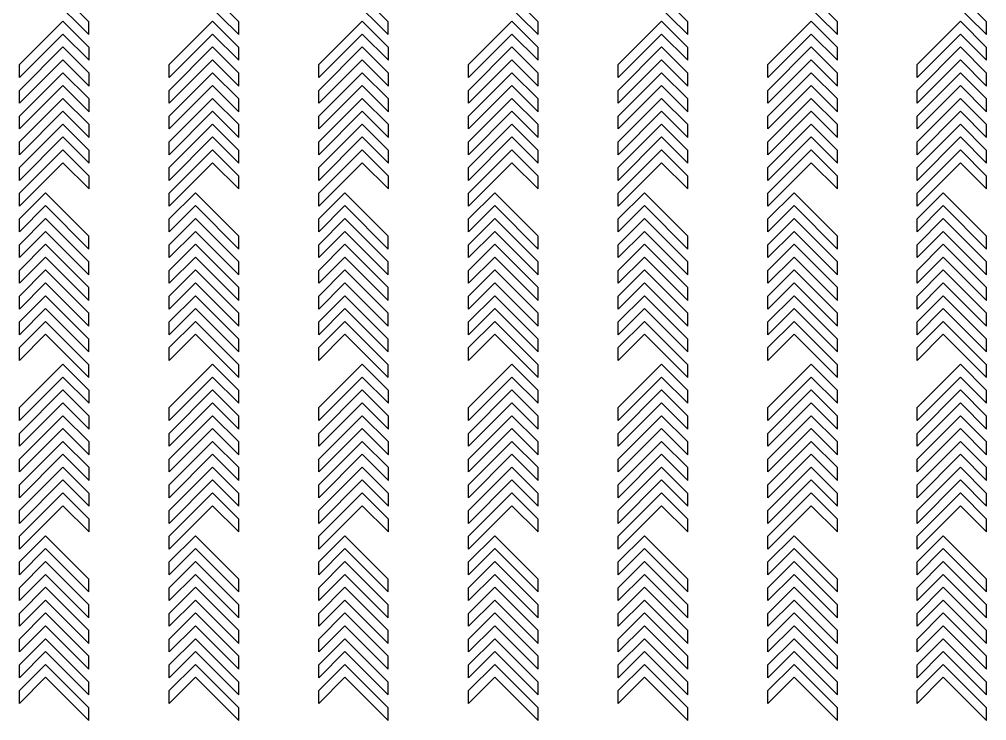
# Model space of a CAD drawing. Header units: millimetres. Extents: x 46777 to 318235, y 145162 to 336036.
# Drawn here: x 145415 to 147296, y 161289 to 162652 of the extents above; entities that cross this region are included whole.
import ezdxf

# ---------------------------------------------------------------- set-up
doc = ezdxf.new("R2010")
doc.units = ezdxf.units.MM

msp = doc.modelspace()

# ---------------------------------------------------------------- linework, layer by layer
at = {"color": 40, "true_color": 0xf8d731}
for p, q in [((145550.1, 162647.6), (145465.8, 162731.9)), ((145841.5, 162647.6), (145757.1, 162731.9)), ((146132.3, 162647.6), (146048, 162731.9)), ((146423.8, 162647.6), (146339.4, 162731.9)), ((146714.7, 162647.6), (146630.3, 162731.9)), ((147005.6, 162647.6), (146921.3, 162731.9)), ((147295.9, 162647.6), (147211.5, 162731.9)), ((145550.1, 162622.6), (145465.8, 162706.9)), ((145841.5, 162622.6), (145757.1, 162706.9)), ((146132.3, 162622.6), (146048, 162706.9)), ((146423.8, 162622.6), (146339.4, 162706.9)), ((146714.7, 162622.6), (146630.3, 162706.9)), ((147005.6, 162622.6), (146921.3, 162706.9)), ((147295.9, 162622.6), (147211.5, 162706.9)), ((145414.8, 162564.3), (145499.1, 162648.7)), ((145499.1, 162648.7), (145550.2, 162597.7)), ((145550.1, 162622.6), (145550.1, 162647.6)), ((145706.1, 162564.3), (145790.4, 162648.7)), ((145790.4, 162648.7), (145841.5, 162597.7)), ((145841.5, 162622.6), (145841.5, 162647.6)), ((145997, 162564.3), (146081.3, 162648.7)), ((146081.3, 162648.7), (146132.4, 162597.7)), ((146132.3, 162622.6), (146132.3, 162647.6)), ((146288.4, 162564.3), (146372.8, 162648.7)), ((146372.8, 162648.7), (146423.8, 162597.7)), ((146423.8, 162622.6), (146423.8, 162647.6)), ((146579.3, 162564.3), (146663.7, 162648.7)), ((146663.7, 162648.7), (146714.7, 162597.7)), ((146714.7, 162622.6), (146714.7, 162647.6)), ((146870.2, 162564.3), (146954.6, 162648.7)), ((146954.6, 162648.7), (147005.7, 162597.7)), ((147005.6, 162622.6), (147005.6, 162647.6)), ((147160.5, 162564.3), (147244.9, 162648.7)), ((147244.9, 162648.7), (147295.9, 162597.7)), ((147295.9, 162622.6), (147295.9, 162647.6)), ((145414.8, 162539.3), (145499.1, 162623.7)), ((145499.1, 162623.7), (145550.2, 162572.7)), ((145706.1, 162539.3), (145790.4, 162623.7)), ((145790.4, 162623.7), (145841.5, 162572.7)), ((145997, 162539.3), (146081.3, 162623.7)), ((146081.3, 162623.7), (146132.4, 162572.7)), ((146288.4, 162539.3), (146372.8, 162623.7)), ((146372.8, 162623.7), (146423.8, 162572.7)), ((146579.3, 162539.3), (146663.7, 162623.7)), ((146663.7, 162623.7), (146714.7, 162572.7)), ((146870.2, 162539.3), (146954.6, 162623.7)), ((146954.6, 162623.7), (147005.7, 162572.7)), ((147160.5, 162539.3), (147244.9, 162623.7)), ((147244.9, 162623.7), (147295.9, 162572.7)), ((145414.8, 162514.3), (145499.1, 162598.7)), ((145499.1, 162598.7), (145550.2, 162547.7)), ((145550.2, 162572.7), (145550.2, 162597.7)), ((145706.1, 162514.3), (145790.4, 162598.7)), ((145790.4, 162598.7), (145841.5, 162547.7)), ((145841.5, 162572.7), (145841.5, 162597.7)), ((145997, 162514.3), (146081.3, 162598.7)), ((146081.3, 162598.7), (146132.4, 162547.7)), ((146132.4, 162572.7), (146132.4, 162597.7)), ((146288.4, 162514.3), (146372.8, 162598.7)), ((146372.8, 162598.7), (146423.8, 162547.7)), ((146423.8, 162572.7), (146423.8, 162597.7)), ((146579.3, 162514.3), (146663.7, 162598.7)), ((146663.7, 162598.7), (146714.7, 162547.7)), ((146714.7, 162572.7), (146714.7, 162597.7)), ((146870.2, 162514.3), (146954.6, 162598.7)), ((146954.6, 162598.7), (147005.7, 162547.7)), ((147005.7, 162572.7), (147005.7, 162597.7)), ((147160.5, 162514.3), (147244.9, 162598.7)), ((147244.9, 162598.7), (147295.9, 162547.7)), ((147295.9, 162572.7), (147295.9, 162597.7)), ((145414.8, 162489.3), (145499.1, 162573.7)), ((145414.8, 162539.3), (145414.8, 162564.3)), ((145499.1, 162573.7), (145550.2, 162522.7)), ((145706.1, 162489.3), (145790.4, 162573.7)), ((145706.1, 162539.3), (145706.1, 162564.3)), ((145790.4, 162573.7), (145841.5, 162522.7)), ((145997, 162489.3), (146081.3, 162573.7)), ((145997, 162539.3), (145997, 162564.3)), ((146081.3, 162573.7), (146132.4, 162522.7)), ((146288.4, 162489.3), (146372.8, 162573.7)), ((146288.4, 162539.3), (146288.4, 162564.3)), ((146372.8, 162573.7), (146423.8, 162522.7)), ((146579.3, 162489.3), (146663.7, 162573.7)), ((146579.3, 162539.3), (146579.3, 162564.3)), ((146663.7, 162573.7), (146714.7, 162522.7)), ((146870.2, 162489.3), (146954.6, 162573.7)), ((146870.2, 162539.3), (146870.2, 162564.3)), ((146954.6, 162573.7), (147005.7, 162522.7)), ((147160.5, 162489.3), (147244.9, 162573.7)), ((147160.5, 162539.3), (147160.5, 162564.3)), ((147244.9, 162573.7), (147295.9, 162522.7)), ((145414.8, 162464.3), (145499.1, 162548.7)), ((145499.1, 162548.7), (145550.2, 162497.7)), ((145550.2, 162522.7), (145550.2, 162547.7)), ((145706.1, 162464.3), (145790.4, 162548.7)), ((145790.4, 162548.7), (145841.5, 162497.7)), ((145841.5, 162522.7), (145841.5, 162547.7)), ((145997, 162464.3), (146081.3, 162548.7)), ((146081.3, 162548.7), (146132.4, 162497.7)), ((146132.4, 162522.7), (146132.4, 162547.7)), ((146288.4, 162464.3), (146372.8, 162548.7)), ((146372.8, 162548.7), (146423.8, 162497.7)), ((146423.8, 162522.7), (146423.8, 162547.7)), ((146579.3, 162464.3), (146663.7, 162548.7)), ((146663.7, 162548.7), (146714.7, 162497.7)), ((146714.7, 162522.7), (146714.7, 162547.7)), ((146870.2, 162464.3), (146954.6, 162548.7)), ((146954.6, 162548.7), (147005.7, 162497.7)), ((147005.7, 162522.7), (147005.7, 162547.7)), ((147160.5, 162464.3), (147244.9, 162548.7)), ((147244.9, 162548.7), (147295.9, 162497.7)), ((147295.9, 162522.7), (147295.9, 162547.7)), ((145414.8, 162439.3), (145499.1, 162523.7)), ((145499.1, 162523.7), (145550.2, 162472.7)), ((145706.1, 162439.3), (145790.4, 162523.7)), ((145790.4, 162523.7), (145841.5, 162472.7)), ((145997, 162439.3), (146081.3, 162523.7)), ((146081.3, 162523.7), (146132.4, 162472.7)), ((146288.4, 162439.3), (146372.8, 162523.7)), ((146372.8, 162523.7), (146423.8, 162472.7)), ((146579.3, 162439.3), (146663.7, 162523.7)), ((146663.7, 162523.7), (146714.7, 162472.7)), ((146870.2, 162439.3), (146954.6, 162523.7)), ((146954.6, 162523.7), (147005.7, 162472.7)), ((147160.5, 162439.3), (147244.9, 162523.7)), ((147244.9, 162523.7), (147295.9, 162472.7)), ((145414.8, 162489.3), (145414.8, 162514.3)), ((145706.1, 162489.3), (145706.1, 162514.3)), ((145997, 162489.3), (145997, 162514.3)), ((146288.4, 162489.3), (146288.4, 162514.3)), ((146579.3, 162489.3), (146579.3, 162514.3)), ((146870.2, 162489.3), (146870.2, 162514.3)), ((147160.5, 162489.3), (147160.5, 162514.3)), ((145414.8, 162414.3), (145499.1, 162498.7)), ((145499.1, 162498.7), (145550.2, 162447.7)), ((145550.2, 162472.7), (145550.2, 162497.7)), ((145706.1, 162414.3), (145790.4, 162498.7)), ((145790.4, 162498.7), (145841.5, 162447.7)), ((145841.5, 162472.7), (145841.5, 162497.7)), ((145997, 162414.3), (146081.3, 162498.7)), ((146081.3, 162498.7), (146132.4, 162447.7)), ((146132.4, 162472.7), (146132.4, 162497.7)), ((146288.4, 162414.3), (146372.8, 162498.7)), ((146372.8, 162498.7), (146423.8, 162447.7)), ((146423.8, 162472.7), (146423.8, 162497.7)), ((146579.3, 162414.3), (146663.7, 162498.7)), ((146663.7, 162498.7), (146714.7, 162447.7)), ((146714.7, 162472.7), (146714.7, 162497.7)), ((146870.2, 162414.3), (146954.6, 162498.7)), ((146954.6, 162498.7), (147005.7, 162447.7)), ((147005.7, 162472.7), (147005.7, 162497.7)), ((147160.5, 162414.3), (147244.9, 162498.7)), ((147244.9, 162498.7), (147295.9, 162447.7)), ((147295.9, 162472.7), (147295.9, 162497.7)), ((145414.8, 162389.3), (145499.1, 162473.7)), ((145414.8, 162439.3), (145414.8, 162464.3)), ((145499.1, 162473.7), (145550.2, 162422.7)), ((145706.1, 162389.3), (145790.4, 162473.7)), ((145706.1, 162439.3), (145706.1, 162464.3)), ((145790.4, 162473.7), (145841.5, 162422.7)), ((145997, 162389.3), (146081.3, 162473.7)), ((145997, 162439.3), (145997, 162464.3)), ((146081.3, 162473.7), (146132.4, 162422.7)), ((146288.4, 162389.3), (146372.8, 162473.7)), ((146288.4, 162439.3), (146288.4, 162464.3)), ((146372.8, 162473.7), (146423.8, 162422.7)), ((146579.3, 162389.3), (146663.7, 162473.7)), ((146579.3, 162439.3), (146579.3, 162464.3)), ((146663.7, 162473.7), (146714.7, 162422.7)), ((146870.2, 162389.3), (146954.6, 162473.7)), ((146870.2, 162439.3), (146870.2, 162464.3)), ((146954.6, 162473.7), (147005.7, 162422.7)), ((147160.5, 162389.3), (147244.9, 162473.7)), ((147160.5, 162439.3), (147160.5, 162464.3)), ((147244.9, 162473.7), (147295.9, 162422.7)), ((145414.8, 162364.3), (145499.1, 162448.7)), ((145499.1, 162448.7), (145550.2, 162397.7)), ((145550.2, 162422.7), (145550.2, 162447.7)), ((145706.1, 162364.3), (145790.4, 162448.7)), ((145790.4, 162448.7), (145841.5, 162397.7)), ((145841.5, 162422.7), (145841.5, 162447.7)), ((145997, 162364.3), (146081.3, 162448.7)), ((146081.3, 162448.7), (146132.4, 162397.7)), ((146132.4, 162422.7), (146132.4, 162447.7)), ((146288.4, 162364.3), (146372.8, 162448.7)), ((146372.8, 162448.7), (146423.8, 162397.7)), ((146423.8, 162422.7), (146423.8, 162447.7)), ((146579.3, 162364.3), (146663.7, 162448.7)), ((146663.7, 162448.7), (146714.7, 162397.7)), ((146714.7, 162422.7), (146714.7, 162447.7)), ((146870.2, 162364.3), (146954.6, 162448.7)), ((146954.6, 162448.7), (147005.7, 162397.7)), ((147005.7, 162422.7), (147005.7, 162447.7)), ((147160.5, 162364.3), (147244.9, 162448.7)), ((147244.9, 162448.7), (147295.9, 162397.7)), ((147295.9, 162422.7), (147295.9, 162447.7)), ((145414.8, 162339.3), (145499.1, 162423.7)), ((145414.8, 162389.3), (145414.8, 162414.3)), ((145499.1, 162423.7), (145550.2, 162372.7)), ((145706.1, 162339.3), (145790.4, 162423.7)), ((145706.1, 162389.3), (145706.1, 162414.3)), ((145790.4, 162423.7), (145841.5, 162372.7)), ((145997, 162339.3), (146081.3, 162423.7)), ((145997, 162389.3), (145997, 162414.3)), ((146081.3, 162423.7), (146132.4, 162372.7)), ((146288.4, 162339.3), (146372.8, 162423.7)), ((146288.4, 162389.3), (146288.4, 162414.3)), ((146372.8, 162423.7), (146423.8, 162372.7)), ((146579.3, 162339.3), (146663.7, 162423.7)), ((146579.3, 162389.3), (146579.3, 162414.3)), ((146663.7, 162423.7), (146714.7, 162372.7)), ((146870.2, 162339.3), (146954.6, 162423.7)), ((146870.2, 162389.3), (146870.2, 162414.3)), ((146954.6, 162423.7), (147005.7, 162372.7)), ((147160.5, 162339.3), (147244.9, 162423.7)), ((147160.5, 162389.3), (147160.5, 162414.3)), ((147244.9, 162423.7), (147295.9, 162372.7)), ((145414.8, 162314.3), (145499.1, 162398.7)), ((145499.1, 162398.7), (145550.2, 162347.7)), ((145550.2, 162372.7), (145550.2, 162397.7)), ((145706.1, 162314.3), (145790.4, 162398.7)), ((145790.4, 162398.7), (145841.5, 162347.7)), ((145841.5, 162372.7), (145841.5, 162397.7)), ((145997, 162314.3), (146081.3, 162398.7)), ((146081.3, 162398.7), (146132.4, 162347.7)), ((146132.4, 162372.7), (146132.4, 162397.7)), ((146288.4, 162314.3), (146372.8, 162398.7)), ((146372.8, 162398.7), (146423.8, 162347.7)), ((146423.8, 162372.7), (146423.8, 162397.7)), ((146579.3, 162314.3), (146663.7, 162398.7)), ((146663.7, 162398.7), (146714.7, 162347.7)), ((146714.7, 162372.7), (146714.7, 162397.7)), ((146870.2, 162314.3), (146954.6, 162398.7)), ((146954.6, 162398.7), (147005.7, 162347.7)), ((147005.7, 162372.7), (147005.7, 162397.7)), ((147160.5, 162314.3), (147244.9, 162398.7)), ((147244.9, 162398.7), (147295.9, 162347.7)), ((147295.9, 162372.7), (147295.9, 162397.7)), ((145414.8, 162289.3), (145499.1, 162373.7)), ((145499.1, 162373.7), (145550.2, 162322.7)), ((145706.1, 162289.3), (145790.4, 162373.7)), ((145790.4, 162373.7), (145841.5, 162322.7)), ((145997, 162289.3), (146081.3, 162373.7)), ((146081.3, 162373.7), (146132.4, 162322.7)), ((146288.4, 162289.3), (146372.8, 162373.7)), ((146372.8, 162373.7), (146423.8, 162322.7)), ((146579.3, 162289.3), (146663.7, 162373.7)), ((146663.7, 162373.7), (146714.7, 162322.7)), ((146870.2, 162289.3), (146954.6, 162373.7)), ((146954.6, 162373.7), (147005.7, 162322.7)), ((147160.5, 162289.3), (147244.9, 162373.7)), ((147244.9, 162373.7), (147295.9, 162322.7)), ((145414.8, 162339.3), (145414.8, 162364.3)), ((145706.1, 162339.3), (145706.1, 162364.3)), ((145997, 162339.3), (145997, 162364.3)), ((146288.4, 162339.3), (146288.4, 162364.3)), ((146579.3, 162339.3), (146579.3, 162364.3)), ((146870.2, 162339.3), (146870.2, 162364.3)), ((147160.5, 162339.3), (147160.5, 162364.3)), ((145550.2, 162322.7), (145550.2, 162347.7)), ((145841.5, 162322.7), (145841.5, 162347.7)), ((146132.4, 162322.7), (146132.4, 162347.7)), ((146423.8, 162322.7), (146423.8, 162347.7)), ((146714.7, 162322.7), (146714.7, 162347.7)), ((147005.7, 162322.7), (147005.7, 162347.7)), ((147295.9, 162322.7), (147295.9, 162347.7)), ((145465.8, 162315.3), (145414.7, 162264.4)), ((145414.8, 162289.3), (145414.8, 162314.3)), ((145550.1, 162231), (145465.8, 162315.3)), ((145757.1, 162315.3), (145706, 162264.4)), ((145706.1, 162289.3), (145706.1, 162314.3)), ((145841.5, 162231), (145757.1, 162315.3)), ((146048, 162315.3), (145996.9, 162264.4)), ((145997, 162289.3), (145997, 162314.3)), ((146132.3, 162231), (146048, 162315.3)), ((146339.4, 162315.3), (146288.4, 162264.4)), ((146288.4, 162289.3), (146288.4, 162314.3)), ((146423.8, 162231), (146339.4, 162315.3)), ((146630.3, 162315.3), (146579.3, 162264.4)), ((146579.3, 162289.3), (146579.3, 162314.3)), ((146714.7, 162231), (146630.3, 162315.3)), ((146921.3, 162315.3), (146870.2, 162264.4)), ((146870.2, 162289.3), (146870.2, 162314.3)), ((147005.6, 162231), (146921.3, 162315.3)), ((147211.5, 162315.3), (147160.5, 162264.4)), ((147160.5, 162289.3), (147160.5, 162314.3)), ((147295.9, 162231), (147211.5, 162315.3)), ((145465.8, 162290.3), (145414.7, 162239.4)), ((145550.1, 162206), (145465.8, 162290.3)), ((145757.1, 162290.3), (145706, 162239.4)), ((145841.5, 162206), (145757.1, 162290.3)), ((146048, 162290.3), (145996.9, 162239.4)), ((146132.3, 162206), (146048, 162290.3)), ((146339.4, 162290.3), (146288.4, 162239.4)), ((146423.8, 162206), (146339.4, 162290.3)), ((146630.3, 162290.3), (146579.3, 162239.4)), ((146714.7, 162206), (146630.3, 162290.3)), ((146921.3, 162290.3), (146870.2, 162239.4)), ((147005.6, 162206), (146921.3, 162290.3)), ((147211.5, 162290.3), (147160.5, 162239.4)), ((147295.9, 162206), (147211.5, 162290.3)), ((145465.8, 162265.3), (145414.7, 162214.4)), ((145414.7, 162239.4), (145414.7, 162264.4)), ((145550.1, 162181), (145465.8, 162265.3)), ((145757.1, 162265.3), (145706, 162214.4)), ((145706, 162239.4), (145706, 162264.4)), ((145841.5, 162181), (145757.1, 162265.3)), ((146048, 162265.3), (145996.9, 162214.4)), ((145996.9, 162239.4), (145996.9, 162264.4)), ((146132.3, 162181), (146048, 162265.3)), ((146339.4, 162265.3), (146288.4, 162214.4)), ((146288.4, 162239.4), (146288.4, 162264.4)), ((146423.8, 162181), (146339.4, 162265.3)), ((146630.3, 162265.3), (146579.3, 162214.4)), ((146579.3, 162239.4), (146579.3, 162264.4)), ((146714.7, 162181), (146630.3, 162265.3)), ((146921.3, 162265.3), (146870.2, 162214.4)), ((146870.2, 162239.4), (146870.2, 162264.4)), ((147005.6, 162181), (146921.3, 162265.3)), ((147211.5, 162265.3), (147160.5, 162214.4)), ((147160.5, 162239.4), (147160.5, 162264.4)), ((147295.9, 162181), (147211.5, 162265.3)), ((145465.8, 162240.3), (145414.7, 162189.4)), ((145550.1, 162156), (145465.8, 162240.3)), ((145757.1, 162240.3), (145706, 162189.4)), ((145841.5, 162156), (145757.1, 162240.3)), ((146048, 162240.3), (145996.9, 162189.4)), ((146132.3, 162156), (146048, 162240.3)), ((146339.4, 162240.3), (146288.4, 162189.4)), ((146423.8, 162156), (146339.4, 162240.3)), ((146630.3, 162240.3), (146579.3, 162189.4)), ((146714.7, 162156), (146630.3, 162240.3)), ((146921.3, 162240.3), (146870.2, 162189.4)), ((147005.6, 162156), (146921.3, 162240.3)), ((147211.5, 162240.3), (147160.5, 162189.4)), ((147295.9, 162156), (147211.5, 162240.3)), ((145550.1, 162206), (145550.1, 162231)), ((145841.5, 162206), (145841.5, 162231)), ((146132.3, 162206), (146132.3, 162231)), ((146423.8, 162206), (146423.8, 162231)), ((146714.7, 162206), (146714.7, 162231)), ((147005.6, 162206), (147005.6, 162231)), ((147295.9, 162206), (147295.9, 162231)), ((145465.8, 162215.3), (145414.7, 162164.4)), ((145414.7, 162189.4), (145414.7, 162214.4)), ((145550.1, 162131), (145465.8, 162215.3)), ((145757.1, 162215.3), (145706, 162164.4)), ((145706, 162189.4), (145706, 162214.4)), ((145841.5, 162131), (145757.1, 162215.3)), ((146048, 162215.3), (145996.9, 162164.4)), ((145996.9, 162189.4), (145996.9, 162214.4)), ((146132.3, 162131), (146048, 162215.3)), ((146339.4, 162215.3), (146288.4, 162164.4)), ((146288.4, 162189.4), (146288.4, 162214.4)), ((146423.8, 162131), (146339.4, 162215.3)), ((146630.3, 162215.3), (146579.3, 162164.4)), ((146579.3, 162189.4), (146579.3, 162214.4)), ((146714.7, 162131), (146630.3, 162215.3)), ((146921.3, 162215.3), (146870.2, 162164.4)), ((146870.2, 162189.4), (146870.2, 162214.4)), ((147005.6, 162131), (146921.3, 162215.3)), ((147211.5, 162215.3), (147160.5, 162164.4)), ((147160.5, 162189.4), (147160.5, 162214.4)), ((147295.9, 162131), (147211.5, 162215.3)), ((145465.8, 162190.3), (145414.7, 162139.4)), ((145550.1, 162106), (145465.8, 162190.3)), ((145757.1, 162190.3), (145706, 162139.4)), ((145841.5, 162106), (145757.1, 162190.3)), ((146048, 162190.3), (145996.9, 162139.4)), ((146132.3, 162106), (146048, 162190.3)), ((146339.4, 162190.3), (146288.4, 162139.4)), ((146423.8, 162106), (146339.4, 162190.3)), ((146630.3, 162190.3), (146579.3, 162139.4)), ((146714.7, 162106), (146630.3, 162190.3)), ((146921.3, 162190.3), (146870.2, 162139.4)), ((147005.6, 162106), (146921.3, 162190.3)), ((147211.5, 162190.3), (147160.5, 162139.4)), ((147295.9, 162106), (147211.5, 162190.3)), ((145465.8, 162165.3), (145414.7, 162114.4)), ((145414.7, 162139.4), (145414.7, 162164.4)), ((145550.1, 162081), (145465.8, 162165.3)), ((145550.1, 162156), (145550.1, 162181)), ((145757.1, 162165.3), (145706, 162114.4)), ((145706, 162139.4), (145706, 162164.4)), ((145841.5, 162081), (145757.1, 162165.3)), ((145841.5, 162156), (145841.5, 162181)), ((146048, 162165.3), (145996.9, 162114.4)), ((145996.9, 162139.4), (145996.9, 162164.4)), ((146132.3, 162081), (146048, 162165.3)), ((146132.3, 162156), (146132.3, 162181)), ((146339.4, 162165.3), (146288.4, 162114.4)), ((146288.4, 162139.4), (146288.4, 162164.4)), ((146423.8, 162081), (146339.4, 162165.3)), ((146423.8, 162156), (146423.8, 162181)), ((146630.3, 162165.3), (146579.3, 162114.4)), ((146579.3, 162139.4), (146579.3, 162164.4)), ((146714.7, 162081), (146630.3, 162165.3)), ((146714.7, 162156), (146714.7, 162181)), ((146921.3, 162165.3), (146870.2, 162114.4)), ((146870.2, 162139.4), (146870.2, 162164.4)), ((147005.6, 162081), (146921.3, 162165.3)), ((147005.6, 162156), (147005.6, 162181)), ((147211.5, 162165.3), (147160.5, 162114.4)), ((147160.5, 162139.4), (147160.5, 162164.4)), ((147295.9, 162081), (147211.5, 162165.3)), ((147295.9, 162156), (147295.9, 162181)), ((145465.8, 162140.3), (145414.7, 162089.4)), ((145550.1, 162056), (145465.8, 162140.3)), ((145550.1, 162106), (145550.1, 162131)), ((145757.1, 162140.3), (145706, 162089.4)), ((145841.5, 162056), (145757.1, 162140.3)), ((145841.5, 162106), (145841.5, 162131)), ((146048, 162140.3), (145996.9, 162089.4)), ((146132.3, 162056), (146048, 162140.3)), ((146132.3, 162106), (146132.3, 162131)), ((146339.4, 162140.3), (146288.4, 162089.4)), ((146423.8, 162056), (146339.4, 162140.3)), ((146423.8, 162106), (146423.8, 162131)), ((146630.3, 162140.3), (146579.3, 162089.4)), ((146714.7, 162056), (146630.3, 162140.3)), ((146714.7, 162106), (146714.7, 162131)), ((146921.3, 162140.3), (146870.2, 162089.4)), ((147005.6, 162056), (146921.3, 162140.3)), ((147005.6, 162106), (147005.6, 162131)), ((147211.5, 162140.3), (147160.5, 162089.4)), ((147295.9, 162056), (147211.5, 162140.3)), ((147295.9, 162106), (147295.9, 162131)), ((145465.8, 162115.3), (145414.7, 162064.4)), ((145414.7, 162089.4), (145414.7, 162114.4)), ((145550.1, 162031), (145465.8, 162115.3)), ((145757.1, 162115.3), (145706, 162064.4)), ((145706, 162089.4), (145706, 162114.4)), ((145841.5, 162031), (145757.1, 162115.3)), ((146048, 162115.3), (145996.9, 162064.4)), ((145996.9, 162089.4), (145996.9, 162114.4)), ((146132.3, 162031), (146048, 162115.3)), ((146339.4, 162115.3), (146288.4, 162064.4)), ((146288.4, 162089.4), (146288.4, 162114.4)), ((146423.8, 162031), (146339.4, 162115.3)), ((146630.3, 162115.3), (146579.3, 162064.4)), ((146579.3, 162089.4), (146579.3, 162114.4)), ((146714.7, 162031), (146630.3, 162115.3)), ((146921.3, 162115.3), (146870.2, 162064.4)), ((146870.2, 162089.4), (146870.2, 162114.4)), ((147005.6, 162031), (146921.3, 162115.3)), ((147211.5, 162115.3), (147160.5, 162064.4)), ((147160.5, 162089.4), (147160.5, 162114.4)), ((147295.9, 162031), (147211.5, 162115.3)), ((145465.8, 162090.3), (145414.7, 162039.4)), ((145550.1, 162006), (145465.8, 162090.3)), ((145757.1, 162090.3), (145706, 162039.4)), ((145841.5, 162006), (145757.1, 162090.3)), ((146048, 162090.3), (145996.9, 162039.4)), ((146132.3, 162006), (146048, 162090.3)), ((146339.4, 162090.3), (146288.4, 162039.4)), ((146423.8, 162006), (146339.4, 162090.3)), ((146630.3, 162090.3), (146579.3, 162039.4)), ((146714.7, 162006), (146630.3, 162090.3)), ((146921.3, 162090.3), (146870.2, 162039.4)), ((147005.6, 162006), (146921.3, 162090.3)), ((147211.5, 162090.3), (147160.5, 162039.4)), ((147295.9, 162006), (147211.5, 162090.3)), ((145550.1, 162056), (145550.1, 162081)), ((145841.5, 162056), (145841.5, 162081)), ((146132.3, 162056), (146132.3, 162081)), ((146423.8, 162056), (146423.8, 162081)), ((146714.7, 162056), (146714.7, 162081)), ((147005.6, 162056), (147005.6, 162081)), ((147295.9, 162056), (147295.9, 162081)), ((145465.8, 162065.3), (145414.7, 162014.4)), ((145414.7, 162039.4), (145414.7, 162064.4)), ((145550.1, 161981), (145465.8, 162065.3)), ((145757.1, 162065.3), (145706, 162014.4)), ((145706, 162039.4), (145706, 162064.4)), ((145841.5, 161981), (145757.1, 162065.3)), ((146048, 162065.3), (145996.9, 162014.4)), ((145996.9, 162039.4), (145996.9, 162064.4)), ((146132.3, 161981), (146048, 162065.3)), ((146339.4, 162065.3), (146288.4, 162014.4)), ((146288.4, 162039.4), (146288.4, 162064.4)), ((146423.8, 161981), (146339.4, 162065.3)), ((146630.3, 162065.3), (146579.3, 162014.4)), ((146579.3, 162039.4), (146579.3, 162064.4)), ((146714.7, 161981), (146630.3, 162065.3)), ((146921.3, 162065.3), (146870.2, 162014.4)), ((146870.2, 162039.4), (146870.2, 162064.4)), ((147005.6, 161981), (146921.3, 162065.3)), ((147211.5, 162065.3), (147160.5, 162014.4)), ((147160.5, 162039.4), (147160.5, 162064.4)), ((147295.9, 161981), (147211.5, 162065.3)), ((145465.8, 162040.3), (145414.7, 161989.4)), ((145550.1, 161956), (145465.8, 162040.3)), ((145757.1, 162040.3), (145706, 161989.4)), ((145841.5, 161956), (145757.1, 162040.3)), ((146048, 162040.3), (145996.9, 161989.4)), ((146132.3, 161956), (146048, 162040.3)), ((146339.4, 162040.3), (146288.4, 161989.4)), ((146423.8, 161956), (146339.4, 162040.3)), ((146630.3, 162040.3), (146579.3, 161989.4)), ((146714.7, 161956), (146630.3, 162040.3)), ((146921.3, 162040.3), (146870.2, 161989.4)), ((147005.6, 161956), (146921.3, 162040.3)), ((147211.5, 162040.3), (147160.5, 161989.4)), ((147295.9, 161956), (147211.5, 162040.3)), ((145414.7, 161989.4), (145414.7, 162014.4)), ((145550.1, 162006), (145550.1, 162031)), ((145706, 161989.4), (145706, 162014.4)), ((145841.5, 162006), (145841.5, 162031)), ((145996.9, 161989.4), (145996.9, 162014.4)), ((146132.3, 162006), (146132.3, 162031)), ((146288.4, 161989.4), (146288.4, 162014.4)), ((146423.8, 162006), (146423.8, 162031)), ((146579.3, 161989.4), (146579.3, 162014.4)), ((146714.7, 162006), (146714.7, 162031)), ((146870.2, 161989.4), (146870.2, 162014.4)), ((147005.6, 162006), (147005.6, 162031)), ((147160.5, 161989.4), (147160.5, 162014.4)), ((147295.9, 162006), (147295.9, 162031)), ((145414.8, 161897.7), (145499.1, 161982.1)), ((145499.1, 161982.1), (145550.2, 161931.1)), ((145550.1, 161956), (145550.1, 161981)), ((145706.1, 161897.7), (145790.4, 161982.1)), ((145790.4, 161982.1), (145841.5, 161931.1)), ((145841.5, 161956), (145841.5, 161981)), ((145997, 161897.7), (146081.3, 161982.1)), ((146081.3, 161982.1), (146132.4, 161931.1)), ((146132.3, 161956), (146132.3, 161981)), ((146288.4, 161897.7), (146372.8, 161982.1)), ((146372.8, 161982.1), (146423.8, 161931.1)), ((146423.8, 161956), (146423.8, 161981)), ((146579.3, 161897.7), (146663.7, 161982.1)), ((146663.7, 161982.1), (146714.7, 161931.1)), ((146714.7, 161956), (146714.7, 161981)), ((146870.2, 161897.7), (146954.6, 161982.1)), ((146954.6, 161982.1), (147005.7, 161931.1)), ((147005.6, 161956), (147005.6, 161981)), ((147160.5, 161897.7), (147244.9, 161982.1)), ((147244.9, 161982.1), (147295.9, 161931.1)), ((147295.9, 161956), (147295.9, 161981)), ((145414.8, 161872.7), (145499.1, 161957.1)), ((145499.1, 161957.1), (145550.2, 161906.1)), ((145706.1, 161872.7), (145790.4, 161957.1)), ((145790.4, 161957.1), (145841.5, 161906.1)), ((145997, 161872.7), (146081.3, 161957.1)), ((146081.3, 161957.1), (146132.4, 161906.1)), ((146288.4, 161872.7), (146372.8, 161957.1)), ((146372.8, 161957.1), (146423.8, 161906.1)), ((146579.3, 161872.7), (146663.7, 161957.1)), ((146663.7, 161957.1), (146714.7, 161906.1)), ((146870.2, 161872.7), (146954.6, 161957.1)), ((146954.6, 161957.1), (147005.7, 161906.1)), ((147160.5, 161872.7), (147244.9, 161957.1)), ((147244.9, 161957.1), (147295.9, 161906.1)), ((145414.8, 161847.7), (145499.1, 161932.1)), ((145499.1, 161932.1), (145550.2, 161881.1)), ((145550.2, 161906.1), (145550.2, 161931.1)), ((145706.1, 161847.7), (145790.4, 161932.1)), ((145790.4, 161932.1), (145841.5, 161881.1)), ((145841.5, 161906.1), (145841.5, 161931.1)), ((145997, 161847.7), (146081.3, 161932.1)), ((146081.3, 161932.1), (146132.4, 161881.1)), ((146132.4, 161906.1), (146132.4, 161931.1)), ((146288.4, 161847.7), (146372.8, 161932.1)), ((146372.8, 161932.1), (146423.8, 161881.1)), ((146423.8, 161906.1), (146423.8, 161931.1)), ((146579.3, 161847.7), (146663.7, 161932.1)), ((146663.7, 161932.1), (146714.7, 161881.1)), ((146714.7, 161906.1), (146714.7, 161931.1)), ((146870.2, 161847.7), (146954.6, 161932.1)), ((146954.6, 161932.1), (147005.7, 161881.1)), ((147005.7, 161906.1), (147005.7, 161931.1)), ((147160.5, 161847.7), (147244.9, 161932.1)), ((147244.9, 161932.1), (147295.9, 161881.1)), ((147295.9, 161906.1), (147295.9, 161931.1)), ((145414.8, 161822.7), (145499.1, 161907.1)), ((145499.1, 161907.1), (145550.2, 161856.1)), ((145706.1, 161822.7), (145790.4, 161907.1)), ((145790.4, 161907.1), (145841.5, 161856.1)), ((145997, 161822.7), (146081.3, 161907.1)), ((146081.3, 161907.1), (146132.4, 161856.1)), ((146288.4, 161822.7), (146372.8, 161907.1)), ((146372.8, 161907.1), (146423.8, 161856.1)), ((146579.3, 161822.7), (146663.7, 161907.1)), ((146663.7, 161907.1), (146714.7, 161856.1)), ((146870.2, 161822.7), (146954.6, 161907.1)), ((146954.6, 161907.1), (147005.7, 161856.1)), ((147160.5, 161822.7), (147244.9, 161907.1)), ((147244.9, 161907.1), (147295.9, 161856.1)), ((145414.8, 161872.7), (145414.8, 161897.7)), ((145414.8, 161797.7), (145499.1, 161882.1)), ((145499.1, 161882.1), (145550.2, 161831.1)), ((145550.2, 161856.1), (145550.2, 161881.1)), ((145706.1, 161872.7), (145706.1, 161897.7)), ((145706.1, 161797.7), (145790.4, 161882.1)), ((145790.4, 161882.1), (145841.5, 161831.1)), ((145841.5, 161856.1), (145841.5, 161881.1)), ((145997, 161872.7), (145997, 161897.7)), ((145997, 161797.7), (146081.3, 161882.1)), ((146081.3, 161882.1), (146132.4, 161831.1)), ((146132.4, 161856.1), (146132.4, 161881.1)), ((146288.4, 161872.7), (146288.4, 161897.7)), ((146288.4, 161797.7), (146372.8, 161882.1)), ((146372.8, 161882.1), (146423.8, 161831.1)), ((146423.8, 161856.1), (146423.8, 161881.1)), ((146579.3, 161872.7), (146579.3, 161897.7)), ((146579.3, 161797.7), (146663.7, 161882.1)), ((146663.7, 161882.1), (146714.7, 161831.1)), ((146714.7, 161856.1), (146714.7, 161881.1)), ((146870.2, 161872.7), (146870.2, 161897.7)), ((146870.2, 161797.7), (146954.6, 161882.1)), ((146954.6, 161882.1), (147005.7, 161831.1)), ((147005.7, 161856.1), (147005.7, 161881.1)), ((147160.5, 161872.7), (147160.5, 161897.7)), ((147160.5, 161797.7), (147244.9, 161882.1)), ((147244.9, 161882.1), (147295.9, 161831.1)), ((147295.9, 161856.1), (147295.9, 161881.1)), ((145414.8, 161772.7), (145499.1, 161857.1)), ((145414.8, 161822.7), (145414.8, 161847.7)), ((145499.1, 161857.1), (145550.2, 161806.1)), ((145706.1, 161772.7), (145790.4, 161857.1)), ((145706.1, 161822.7), (145706.1, 161847.7)), ((145790.4, 161857.1), (145841.5, 161806.1)), ((145997, 161772.7), (146081.3, 161857.1)), ((145997, 161822.7), (145997, 161847.7)), ((146081.3, 161857.1), (146132.4, 161806.1)), ((146288.4, 161772.7), (146372.8, 161857.1)), ((146288.4, 161822.7), (146288.4, 161847.7)), ((146372.8, 161857.1), (146423.8, 161806.1)), ((146579.3, 161772.7), (146663.7, 161857.1)), ((146579.3, 161822.7), (146579.3, 161847.7)), ((146663.7, 161857.1), (146714.7, 161806.1)), ((146870.2, 161772.7), (146954.6, 161857.1)), ((146870.2, 161822.7), (146870.2, 161847.7)), ((146954.6, 161857.1), (147005.7, 161806.1)), ((147160.5, 161772.7), (147244.9, 161857.1)), ((147160.5, 161822.7), (147160.5, 161847.7)), ((147244.9, 161857.1), (147295.9, 161806.1)), ((145414.8, 161747.7), (145499.1, 161832.1)), ((145499.1, 161832.1), (145550.2, 161781.1)), ((145550.2, 161806.1), (145550.2, 161831.1)), ((145706.1, 161747.7), (145790.4, 161832.1)), ((145790.4, 161832.1), (145841.5, 161781.1)), ((145841.5, 161806.1), (145841.5, 161831.1)), ((145997, 161747.7), (146081.3, 161832.1)), ((146081.3, 161832.1), (146132.4, 161781.1)), ((146132.4, 161806.1), (146132.4, 161831.1)), ((146288.4, 161747.7), (146372.8, 161832.1)), ((146372.8, 161832.1), (146423.8, 161781.1)), ((146423.8, 161806.1), (146423.8, 161831.1)), ((146579.3, 161747.7), (146663.7, 161832.1)), ((146663.7, 161832.1), (146714.7, 161781.1)), ((146714.7, 161806.1), (146714.7, 161831.1)), ((146870.2, 161747.7), (146954.6, 161832.1)), ((146954.6, 161832.1), (147005.7, 161781.1)), ((147005.7, 161806.1), (147005.7, 161831.1)), ((147160.5, 161747.7), (147244.9, 161832.1)), ((147244.9, 161832.1), (147295.9, 161781.1)), ((147295.9, 161806.1), (147295.9, 161831.1)), ((145414.8, 161722.7), (145499.1, 161807.1)), ((145499.1, 161807.1), (145550.2, 161756.1)), ((145706.1, 161722.7), (145790.4, 161807.1)), ((145790.4, 161807.1), (145841.5, 161756.1)), ((145997, 161722.7), (146081.3, 161807.1)), ((146081.3, 161807.1), (146132.4, 161756.1)), ((146288.4, 161722.7), (146372.8, 161807.1)), ((146372.8, 161807.1), (146423.8, 161756.1)), ((146579.3, 161722.7), (146663.7, 161807.1)), ((146663.7, 161807.1), (146714.7, 161756.1)), ((146870.2, 161722.7), (146954.6, 161807.1)), ((146954.6, 161807.1), (147005.7, 161756.1)), ((147160.5, 161722.7), (147244.9, 161807.1)), ((147244.9, 161807.1), (147295.9, 161756.1)), ((145414.8, 161772.7), (145414.8, 161797.7)), ((145706.1, 161772.7), (145706.1, 161797.7)), ((145997, 161772.7), (145997, 161797.7)), ((146288.4, 161772.7), (146288.4, 161797.7)), ((146579.3, 161772.7), (146579.3, 161797.7)), ((146870.2, 161772.7), (146870.2, 161797.7)), ((147160.5, 161772.7), (147160.5, 161797.7)), ((145414.8, 161697.7), (145499.1, 161782.1)), ((145499.1, 161782.1), (145550.2, 161731.1)), ((145550.2, 161756.1), (145550.2, 161781.1)), ((145706.1, 161697.7), (145790.4, 161782.1)), ((145790.4, 161782.1), (145841.5, 161731.1)), ((145841.5, 161756.1), (145841.5, 161781.1)), ((145997, 161697.7), (146081.3, 161782.1)), ((146081.3, 161782.1), (146132.4, 161731.1)), ((146132.4, 161756.1), (146132.4, 161781.1)), ((146288.4, 161697.7), (146372.8, 161782.1)), ((146372.8, 161782.1), (146423.8, 161731.1)), ((146423.8, 161756.1), (146423.8, 161781.1)), ((146579.3, 161697.7), (146663.7, 161782.1)), ((146663.7, 161782.1), (146714.7, 161731.1)), ((146714.7, 161756.1), (146714.7, 161781.1)), ((146870.2, 161697.7), (146954.6, 161782.1)), ((146954.6, 161782.1), (147005.7, 161731.1)), ((147005.7, 161756.1), (147005.7, 161781.1)), ((147160.5, 161697.7), (147244.9, 161782.1)), ((147244.9, 161782.1), (147295.9, 161731.1)), ((147295.9, 161756.1), (147295.9, 161781.1)), ((145414.8, 161672.7), (145499.1, 161757.1)), ((145499.1, 161757.1), (145550.2, 161706.1)), ((145706.1, 161672.7), (145790.4, 161757.1)), ((145790.4, 161757.1), (145841.5, 161706.1)), ((145997, 161672.7), (146081.3, 161757.1)), ((146081.3, 161757.1), (146132.4, 161706.1)), ((146288.4, 161672.7), (146372.8, 161757.1)), ((146372.8, 161757.1), (146423.8, 161706.1)), ((146579.3, 161672.7), (146663.7, 161757.1)), ((146663.7, 161757.1), (146714.7, 161706.1)), ((146870.2, 161672.7), (146954.6, 161757.1)), ((146954.6, 161757.1), (147005.7, 161706.1)), ((147160.5, 161672.7), (147244.9, 161757.1)), ((147244.9, 161757.1), (147295.9, 161706.1)), ((145414.8, 161722.7), (145414.8, 161747.7)), ((145414.8, 161647.7), (145499.1, 161732.1)), ((145499.1, 161732.1), (145550.2, 161681.1)), ((145550.2, 161706.1), (145550.2, 161731.1)), ((145706.1, 161722.7), (145706.1, 161747.7)), ((145706.1, 161647.7), (145790.4, 161732.1)), ((145790.4, 161732.1), (145841.5, 161681.1)), ((145841.5, 161706.1), (145841.5, 161731.1)), ((145997, 161722.7), (145997, 161747.7)), ((145997, 161647.7), (146081.3, 161732.1)), ((146081.3, 161732.1), (146132.4, 161681.1)), ((146132.4, 161706.1), (146132.4, 161731.1)), ((146288.4, 161722.7), (146288.4, 161747.7)), ((146288.4, 161647.7), (146372.8, 161732.1)), ((146372.8, 161732.1), (146423.8, 161681.1)), ((146423.8, 161706.1), (146423.8, 161731.1)), ((146579.3, 161722.7), (146579.3, 161747.7)), ((146579.3, 161647.7), (146663.7, 161732.1)), ((146663.7, 161732.1), (146714.7, 161681.1)), ((146714.7, 161706.1), (146714.7, 161731.1)), ((146870.2, 161722.7), (146870.2, 161747.7)), ((146870.2, 161647.7), (146954.6, 161732.1)), ((146954.6, 161732.1), (147005.7, 161681.1)), ((147005.7, 161706.1), (147005.7, 161731.1)), ((147160.5, 161722.7), (147160.5, 161747.7)), ((147160.5, 161647.7), (147244.9, 161732.1)), ((147244.9, 161732.1), (147295.9, 161681.1)), ((147295.9, 161706.1), (147295.9, 161731.1)), ((145414.8, 161622.7), (145499.1, 161707.1)), ((145414.8, 161672.7), (145414.8, 161697.7)), ((145499.1, 161707.1), (145550.2, 161656.1)), ((145706.1, 161622.7), (145790.4, 161707.1)), ((145706.1, 161672.7), (145706.1, 161697.7)), ((145790.4, 161707.1), (145841.5, 161656.1)), ((145997, 161622.7), (146081.3, 161707.1)), ((145997, 161672.7), (145997, 161697.7)), ((146081.3, 161707.1), (146132.4, 161656.1)), ((146288.4, 161622.7), (146372.8, 161707.1)), ((146288.4, 161672.7), (146288.4, 161697.7)), ((146372.8, 161707.1), (146423.8, 161656.1)), ((146579.3, 161622.7), (146663.7, 161707.1)), ((146579.3, 161672.7), (146579.3, 161697.7)), ((146663.7, 161707.1), (146714.7, 161656.1)), ((146870.2, 161622.7), (146954.6, 161707.1)), ((146870.2, 161672.7), (146870.2, 161697.7)), ((146954.6, 161707.1), (147005.7, 161656.1)), ((147160.5, 161622.7), (147244.9, 161707.1)), ((147160.5, 161672.7), (147160.5, 161697.7)), ((147244.9, 161707.1), (147295.9, 161656.1)), ((145550.2, 161656.1), (145550.2, 161681.1)), ((145841.5, 161656.1), (145841.5, 161681.1)), ((146132.4, 161656.1), (146132.4, 161681.1)), ((146423.8, 161656.1), (146423.8, 161681.1)), ((146714.7, 161656.1), (146714.7, 161681.1)), ((147005.7, 161656.1), (147005.7, 161681.1)), ((147295.9, 161656.1), (147295.9, 161681.1)), ((145465.8, 161648.7), (145414.7, 161597.8)), ((145414.8, 161622.7), (145414.8, 161647.7)), ((145550.1, 161564.4), (145465.8, 161648.7)), ((145757.1, 161648.7), (145706, 161597.8)), ((145706.1, 161622.7), (145706.1, 161647.7)), ((145841.5, 161564.4), (145757.1, 161648.7)), ((146048, 161648.7), (145996.9, 161597.8)), ((145997, 161622.7), (145997, 161647.7)), ((146132.3, 161564.4), (146048, 161648.7)), ((146339.4, 161648.7), (146288.4, 161597.8)), ((146288.4, 161622.7), (146288.4, 161647.7)), ((146423.8, 161564.4), (146339.4, 161648.7)), ((146630.3, 161648.7), (146579.3, 161597.8)), ((146579.3, 161622.7), (146579.3, 161647.7)), ((146714.7, 161564.4), (146630.3, 161648.7)), ((146921.3, 161648.7), (146870.2, 161597.8)), ((146870.2, 161622.7), (146870.2, 161647.7)), ((147005.6, 161564.4), (146921.3, 161648.7)), ((147211.5, 161648.7), (147160.5, 161597.8)), ((147160.5, 161622.7), (147160.5, 161647.7)), ((147295.9, 161564.4), (147211.5, 161648.7)), ((145465.8, 161623.7), (145414.7, 161572.8)), ((145550.1, 161539.4), (145465.8, 161623.7)), ((145757.1, 161623.7), (145706, 161572.8)), ((145841.5, 161539.4), (145757.1, 161623.7)), ((146048, 161623.7), (145996.9, 161572.8)), ((146132.3, 161539.4), (146048, 161623.7)), ((146339.4, 161623.7), (146288.4, 161572.8)), ((146423.8, 161539.4), (146339.4, 161623.7)), ((146630.3, 161623.7), (146579.3, 161572.8)), ((146714.7, 161539.4), (146630.3, 161623.7)), ((146921.3, 161623.7), (146870.2, 161572.8)), ((147005.6, 161539.4), (146921.3, 161623.7)), ((147211.5, 161623.7), (147160.5, 161572.8)), ((147295.9, 161539.4), (147211.5, 161623.7)), ((145465.8, 161598.7), (145414.7, 161547.8)), ((145550.1, 161514.4), (145465.8, 161598.7)), ((145757.1, 161598.7), (145706, 161547.8)), ((145841.5, 161514.4), (145757.1, 161598.7)), ((146048, 161598.7), (145996.9, 161547.8)), ((146132.3, 161514.4), (146048, 161598.7)), ((146339.4, 161598.7), (146288.4, 161547.8)), ((146423.8, 161514.4), (146339.4, 161598.7)), ((146630.3, 161598.7), (146579.3, 161547.8)), ((146714.7, 161514.4), (146630.3, 161598.7)), ((146921.3, 161598.7), (146870.2, 161547.8)), ((147005.6, 161514.4), (146921.3, 161598.7)), ((147211.5, 161598.7), (147160.5, 161547.8)), ((147295.9, 161514.4), (147211.5, 161598.7)), ((145414.7, 161572.8), (145414.7, 161597.8)), ((145706, 161572.8), (145706, 161597.8)), ((145996.9, 161572.8), (145996.9, 161597.8)), ((146288.4, 161572.8), (146288.4, 161597.8)), ((146579.3, 161572.8), (146579.3, 161597.8)), ((146870.2, 161572.8), (146870.2, 161597.8)), ((147160.5, 161572.8), (147160.5, 161597.8)), ((145465.8, 161573.7), (145414.7, 161522.8)), ((145550.1, 161489.4), (145465.8, 161573.7)), ((145550.1, 161539.4), (145550.1, 161564.4)), ((145757.1, 161573.7), (145706, 161522.8)), ((145841.5, 161489.4), (145757.1, 161573.7)), ((145841.5, 161539.4), (145841.5, 161564.4)), ((146048, 161573.7), (145996.9, 161522.8)), ((146132.3, 161489.4), (146048, 161573.7)), ((146132.3, 161539.4), (146132.3, 161564.4)), ((146339.4, 161573.7), (146288.4, 161522.8)), ((146423.8, 161489.4), (146339.4, 161573.7)), ((146423.8, 161539.4), (146423.8, 161564.4)), ((146630.3, 161573.7), (146579.3, 161522.8)), ((146714.7, 161489.4), (146630.3, 161573.7)), ((146714.7, 161539.4), (146714.7, 161564.4)), ((146921.3, 161573.7), (146870.2, 161522.8)), ((147005.6, 161489.4), (146921.3, 161573.7)), ((147005.6, 161539.4), (147005.6, 161564.4)), ((147211.5, 161573.7), (147160.5, 161522.8)), ((147295.9, 161489.4), (147211.5, 161573.7)), ((147295.9, 161539.4), (147295.9, 161564.4)), ((145465.8, 161548.7), (145414.7, 161497.8)), ((145414.7, 161522.8), (145414.7, 161547.8)), ((145550.1, 161464.4), (145465.8, 161548.7)), ((145757.1, 161548.7), (145706, 161497.8)), ((145706, 161522.8), (145706, 161547.8)), ((145841.5, 161464.4), (145757.1, 161548.7)), ((146048, 161548.7), (145996.9, 161497.8)), ((145996.9, 161522.8), (145996.9, 161547.8)), ((146132.3, 161464.4), (146048, 161548.7)), ((146339.4, 161548.7), (146288.4, 161497.8)), ((146288.4, 161522.8), (146288.4, 161547.8)), ((146423.8, 161464.4), (146339.4, 161548.7)), ((146630.3, 161548.7), (146579.3, 161497.8)), ((146579.3, 161522.8), (146579.3, 161547.8)), ((146714.7, 161464.4), (146630.3, 161548.7)), ((146921.3, 161548.7), (146870.2, 161497.8)), ((146870.2, 161522.8), (146870.2, 161547.8)), ((147005.6, 161464.4), (146921.3, 161548.7)), ((147211.5, 161548.7), (147160.5, 161497.8)), ((147160.5, 161522.8), (147160.5, 161547.8)), ((147295.9, 161464.4), (147211.5, 161548.7)), ((145465.8, 161523.7), (145414.7, 161472.8)), ((145550.1, 161439.4), (145465.8, 161523.7)), ((145757.1, 161523.7), (145706, 161472.8)), ((145841.5, 161439.4), (145757.1, 161523.7)), ((146048, 161523.7), (145996.9, 161472.8)), ((146132.3, 161439.4), (146048, 161523.7)), ((146339.4, 161523.7), (146288.4, 161472.8)), ((146423.8, 161439.4), (146339.4, 161523.7)), ((146630.3, 161523.7), (146579.3, 161472.8)), ((146714.7, 161439.4), (146630.3, 161523.7)), ((146921.3, 161523.7), (146870.2, 161472.8)), ((147005.6, 161439.4), (146921.3, 161523.7)), ((147211.5, 161523.7), (147160.5, 161472.8)), ((147295.9, 161439.4), (147211.5, 161523.7)), ((145550.1, 161489.4), (145550.1, 161514.4)), ((145841.5, 161489.4), (145841.5, 161514.4)), ((146132.3, 161489.4), (146132.3, 161514.4)), ((146423.8, 161489.4), (146423.8, 161514.4)), ((146714.7, 161489.4), (146714.7, 161514.4)), ((147005.6, 161489.4), (147005.6, 161514.4)), ((147295.9, 161489.4), (147295.9, 161514.4)), ((145465.8, 161498.7), (145414.7, 161447.8)), ((145414.7, 161472.8), (145414.7, 161497.8)), ((145550.1, 161414.4), (145465.8, 161498.7)), ((145757.1, 161498.7), (145706, 161447.8)), ((145706, 161472.8), (145706, 161497.8)), ((145841.5, 161414.4), (145757.1, 161498.7)), ((146048, 161498.7), (145996.9, 161447.8)), ((145996.9, 161472.8), (145996.9, 161497.8)), ((146132.3, 161414.4), (146048, 161498.7)), ((146339.4, 161498.7), (146288.4, 161447.8)), ((146288.4, 161472.8), (146288.4, 161497.8)), ((146423.8, 161414.4), (146339.4, 161498.7)), ((146630.3, 161498.7), (146579.3, 161447.8)), ((146579.3, 161472.8), (146579.3, 161497.8)), ((146714.7, 161414.4), (146630.3, 161498.7)), ((146921.3, 161498.7), (146870.2, 161447.8)), ((146870.2, 161472.8), (146870.2, 161497.8)), ((147005.6, 161414.4), (146921.3, 161498.7)), ((147211.5, 161498.7), (147160.5, 161447.8)), ((147160.5, 161472.8), (147160.5, 161497.8)), ((147295.9, 161414.4), (147211.5, 161498.7)), ((145465.8, 161473.7), (145414.7, 161422.8)), ((145550.1, 161389.4), (145465.8, 161473.7)), ((145757.1, 161473.7), (145706, 161422.8)), ((145841.5, 161389.4), (145757.1, 161473.7)), ((146048, 161473.7), (145996.9, 161422.8)), ((146132.3, 161389.4), (146048, 161473.7)), ((146339.4, 161473.7), (146288.4, 161422.8)), ((146423.8, 161389.4), (146339.4, 161473.7)), ((146630.3, 161473.7), (146579.3, 161422.8)), ((146714.7, 161389.4), (146630.3, 161473.7)), ((146921.3, 161473.7), (146870.2, 161422.8)), ((147005.6, 161389.4), (146921.3, 161473.7)), ((147211.5, 161473.7), (147160.5, 161422.8)), ((147295.9, 161389.4), (147211.5, 161473.7)), ((145465.8, 161448.7), (145414.7, 161397.8)), ((145550.1, 161364.4), (145465.8, 161448.7)), ((145550.1, 161439.4), (145550.1, 161464.4)), ((145757.1, 161448.7), (145706, 161397.8)), ((145841.5, 161364.4), (145757.1, 161448.7)), ((145841.5, 161439.4), (145841.5, 161464.4)), ((146048, 161448.7), (145996.9, 161397.8)), ((146132.3, 161364.4), (146048, 161448.7)), ((146132.3, 161439.4), (146132.3, 161464.4)), ((146339.4, 161448.7), (146288.4, 161397.8)), ((146423.8, 161364.4), (146339.4, 161448.7)), ((146423.8, 161439.4), (146423.8, 161464.4)), ((146630.3, 161448.7), (146579.3, 161397.8)), ((146714.7, 161364.4), (146630.3, 161448.7)), ((146714.7, 161439.4), (146714.7, 161464.4)), ((146921.3, 161448.7), (146870.2, 161397.8)), ((147005.6, 161364.4), (146921.3, 161448.7)), ((147005.6, 161439.4), (147005.6, 161464.4)), ((147211.5, 161448.7), (147160.5, 161397.8)), ((147295.9, 161364.4), (147211.5, 161448.7)), ((147295.9, 161439.4), (147295.9, 161464.4)), ((145414.7, 161422.8), (145414.7, 161447.8)), ((145706, 161422.8), (145706, 161447.8)), ((145996.9, 161422.8), (145996.9, 161447.8)), ((146288.4, 161422.8), (146288.4, 161447.8)), ((146579.3, 161422.8), (146579.3, 161447.8)), ((146870.2, 161422.8), (146870.2, 161447.8)), ((147160.5, 161422.8), (147160.5, 161447.8)), ((145465.8, 161423.7), (145414.7, 161372.8)), ((145550.1, 161339.4), (145465.8, 161423.7)), ((145550.1, 161389.4), (145550.1, 161414.4)), ((145757.1, 161423.7), (145706, 161372.8)), ((145841.5, 161339.4), (145757.1, 161423.7)), ((145841.5, 161389.4), (145841.5, 161414.4)), ((146048, 161423.7), (145996.9, 161372.8)), ((146132.3, 161339.4), (146048, 161423.7)), ((146132.3, 161389.4), (146132.3, 161414.4)), ((146339.4, 161423.7), (146288.4, 161372.8)), ((146423.8, 161339.4), (146339.4, 161423.7)), ((146423.8, 161389.4), (146423.8, 161414.4)), ((146630.3, 161423.7), (146579.3, 161372.8)), ((146714.7, 161339.4), (146630.3, 161423.7)), ((146714.7, 161389.4), (146714.7, 161414.4)), ((146921.3, 161423.7), (146870.2, 161372.8)), ((147005.6, 161339.4), (146921.3, 161423.7)), ((147005.6, 161389.4), (147005.6, 161414.4)), ((147211.5, 161423.7), (147160.5, 161372.8)), ((147295.9, 161339.4), (147211.5, 161423.7)), ((147295.9, 161389.4), (147295.9, 161414.4)), ((145465.8, 161398.7), (145414.7, 161347.8)), ((145414.7, 161372.8), (145414.7, 161397.8)), ((145550.1, 161314.4), (145465.8, 161398.7)), ((145757.1, 161398.7), (145706, 161347.8)), ((145706, 161372.8), (145706, 161397.8)), ((145841.5, 161314.4), (145757.1, 161398.7)), ((146048, 161398.7), (145996.9, 161347.8)), ((145996.9, 161372.8), (145996.9, 161397.8)), ((146132.3, 161314.4), (146048, 161398.7)), ((146339.4, 161398.7), (146288.4, 161347.8)), ((146288.4, 161372.8), (146288.4, 161397.8)), ((146423.8, 161314.4), (146339.4, 161398.7)), ((146630.3, 161398.7), (146579.3, 161347.8)), ((146579.3, 161372.8), (146579.3, 161397.8)), ((146714.7, 161314.4), (146630.3, 161398.7)), ((146921.3, 161398.7), (146870.2, 161347.8)), ((146870.2, 161372.8), (146870.2, 161397.8)), ((147005.6, 161314.4), (146921.3, 161398.7)), ((147211.5, 161398.7), (147160.5, 161347.8)), ((147160.5, 161372.8), (147160.5, 161397.8)), ((147295.9, 161314.4), (147211.5, 161398.7)), ((145465.8, 161373.7), (145414.7, 161322.8)), ((145550.1, 161289.4), (145465.8, 161373.7)), ((145757.1, 161373.7), (145706, 161322.8)), ((145841.5, 161289.4), (145757.1, 161373.7)), ((146048, 161373.7), (145996.9, 161322.8)), ((146132.3, 161289.4), (146048, 161373.7)), ((146339.4, 161373.7), (146288.4, 161322.8)), ((146423.8, 161289.4), (146339.4, 161373.7)), ((146630.3, 161373.7), (146579.3, 161322.8)), ((146714.7, 161289.4), (146630.3, 161373.7)), ((146921.3, 161373.7), (146870.2, 161322.8)), ((147005.6, 161289.4), (146921.3, 161373.7)), ((147211.5, 161373.7), (147160.5, 161322.8)), ((147295.9, 161289.4), (147211.5, 161373.7)), ((145550.1, 161339.4), (145550.1, 161364.4)), ((145841.5, 161339.4), (145841.5, 161364.4)), ((146132.3, 161339.4), (146132.3, 161364.4)), ((146423.8, 161339.4), (146423.8, 161364.4)), ((146714.7, 161339.4), (146714.7, 161364.4)), ((147005.6, 161339.4), (147005.6, 161364.4)), ((147295.9, 161339.4), (147295.9, 161364.4)), ((145414.7, 161322.8), (145414.7, 161347.8)), ((145706, 161322.8), (145706, 161347.8)), ((145996.9, 161322.8), (145996.9, 161347.8)), ((146288.4, 161322.8), (146288.4, 161347.8)), ((146579.3, 161322.8), (146579.3, 161347.8)), ((146870.2, 161322.8), (146870.2, 161347.8)), ((147160.5, 161322.8), (147160.5, 161347.8)), ((145550.1, 161289.4), (145550.1, 161314.4)), ((145841.5, 161289.4), (145841.5, 161314.4)), ((146132.3, 161289.4), (146132.3, 161314.4)), ((146423.8, 161289.4), (146423.8, 161314.4)), ((146714.7, 161289.4), (146714.7, 161314.4)), ((147005.6, 161289.4), (147005.6, 161314.4)), ((147295.9, 161289.4), (147295.9, 161314.4))]:
    msp.add_line(p, q, dxfattribs=at)

doc.saveas('drawing.dxf')
